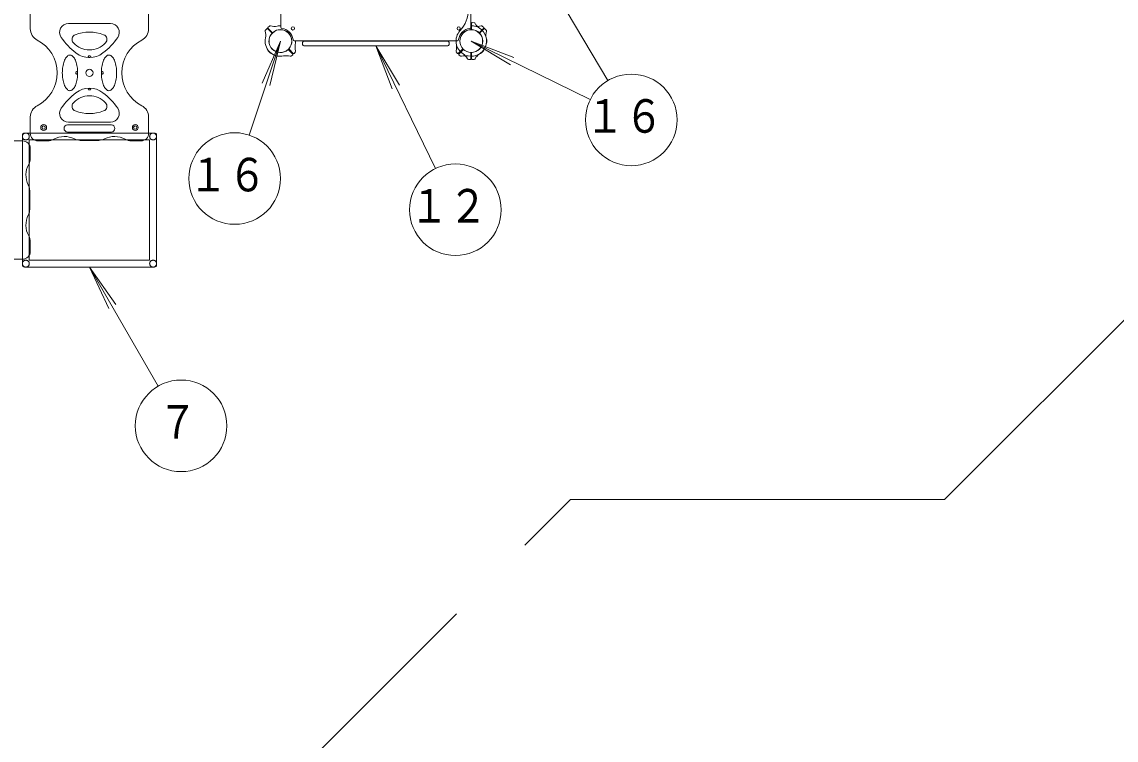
# Model space of a CAD drawing. Units: millimetres on the paper, scale 1:60. Extents: x 0 to 420, y -297 to 594.
# Drawn here: x 124.6 to 196.3, y 418.7 to 465.7 of the extents above; entities that cross this region are included whole.
import ezdxf
from ezdxf.enums import TextEntityAlignment as Align

# ---------------------------------------------------------------- set-up
doc = ezdxf.new("R2010")
doc.units = ezdxf.units.MM
doc.linetypes.add('USER2', pattern=[19.05, 12.7, -6.35])
doc.linetypes.add('USER3', pattern=[63.5, 31.75, -6.35, 6.35, -6.35, 6.35, -6.35])
doc.layers.add('LY_1', color=7, linetype='Continuous', lineweight=18)
doc.styles.add('ＭＳ ゴシック', font='')
doc.styles.get('ＭＳ ゴシック').set_extended_font_data('MS Gothic')

msp = doc.modelspace()

# ---------------------------------------------------------------- linework, layer by layer
at = {"layer": 'LY_1'}
for p, q in [((162.975, 461.883), (154.029, 476.968)), ((130.401, 465.624), (127.657, 465.624)), ((139.482, 458.308), (141.529, 464.468)), ((141.529, 464.468), (140.338, 461.715)), ((141.529, 464.468), (140.835, 461.55)), ((161.815, 460.63), (154.029, 464.468)), ((154.029, 464.468), (156.825, 463.381)), ((154.029, 464.468), (156.594, 462.912)), ((151.678, 456.115), (147.779, 464.152)), ((147.779, 464.152), (149.319, 461.577)), ((147.779, 464.152), (148.848, 461.349)), ((127.298, 462.878), (127.281, 462.784)), ((127.318, 462.968), (127.298, 462.878)), ((127.342, 463.054), (127.318, 462.968)), ((127.368, 463.135), (127.342, 463.054)), ((127.398, 463.21), (127.368, 463.135)), ((127.43, 463.279), (127.398, 463.21)), ((127.465, 463.341), (127.43, 463.279)), ((127.501, 463.396), (127.465, 463.341)), ((127.54, 463.443), (127.501, 463.396)), ((127.58, 463.481), (127.54, 463.443)), ((127.622, 463.512), (127.58, 463.481)), ((127.665, 463.534), (127.622, 463.512)), ((127.708, 463.547), (127.665, 463.534)), ((127.751, 463.552), (127.708, 463.547)), ((127.795, 463.547), (127.751, 463.552)), ((127.838, 463.534), (127.795, 463.547)), ((127.881, 463.512), (127.838, 463.534)), ((127.922, 463.481), (127.881, 463.512)), ((127.963, 463.443), (127.922, 463.481)), ((128.001, 463.396), (127.963, 463.443)), ((128.038, 463.341), (128.001, 463.396)), ((128.073, 463.279), (128.038, 463.341)), ((128.105, 463.21), (128.073, 463.279)), ((128.134, 463.135), (128.105, 463.21)), ((128.161, 463.054), (128.134, 463.135)), ((128.184, 462.968), (128.161, 463.054)), ((128.204, 462.878), (128.184, 462.968)), ((128.221, 462.784), (128.204, 462.878)), ((128.996, 463.502), (129.062, 463.502)), ((129.062, 463.402), (128.996, 463.402)), ((129.854, 462.878), (129.837, 462.784)), ((129.874, 462.968), (129.854, 462.878)), ((129.897, 463.054), (129.874, 462.968)), ((129.924, 463.135), (129.897, 463.054)), ((129.953, 463.21), (129.924, 463.135)), ((129.986, 463.279), (129.953, 463.21)), ((130.02, 463.341), (129.986, 463.279)), ((130.057, 463.396), (130.02, 463.341)), ((130.096, 463.443), (130.057, 463.396)), ((130.136, 463.481), (130.096, 463.443)), ((130.178, 463.512), (130.136, 463.481)), ((130.22, 463.534), (130.178, 463.512)), ((130.263, 463.547), (130.22, 463.534)), ((130.307, 463.552), (130.263, 463.547)), ((130.351, 463.547), (130.307, 463.552)), ((130.394, 463.534), (130.351, 463.547)), ((130.436, 463.512), (130.394, 463.534)), ((130.478, 463.481), (130.436, 463.512)), ((130.518, 463.443), (130.478, 463.481)), ((130.557, 463.396), (130.518, 463.443)), ((130.594, 463.341), (130.557, 463.396)), ((130.628, 463.279), (130.594, 463.341)), ((130.661, 463.21), (130.628, 463.279)), ((130.69, 463.135), (130.661, 463.21)), ((130.717, 463.054), (130.69, 463.135)), ((130.74, 462.968), (130.717, 463.054)), ((130.76, 462.878), (130.74, 462.968)), ((130.777, 462.784), (130.76, 462.878)), ((127.253, 462.487), (127.251, 462.385)), ((127.251, 462.385), (127.253, 462.283)), ((127.259, 462.588), (127.253, 462.487)), ((127.253, 462.283), (127.259, 462.183)), ((127.268, 462.687), (127.259, 462.588)), ((127.259, 462.183), (127.268, 462.083)), ((127.281, 462.784), (127.268, 462.687)), ((128.135, 462.352), (128.135, 462.418)), ((128.234, 462.687), (128.221, 462.784)), ((128.244, 462.588), (128.234, 462.687)), ((128.234, 462.083), (128.244, 462.183)), ((128.235, 462.418), (128.235, 462.352)), ((128.249, 462.487), (128.244, 462.588)), ((128.244, 462.183), (128.249, 462.283)), ((128.251, 462.385), (128.249, 462.487)), ((128.249, 462.283), (128.251, 462.385)), ((129.809, 462.487), (129.807, 462.385)), ((129.807, 462.385), (129.809, 462.283)), ((129.815, 462.588), (129.809, 462.487)), ((129.809, 462.283), (129.815, 462.183)), ((129.824, 462.687), (129.815, 462.588)), ((129.815, 462.183), (129.824, 462.083)), ((129.837, 462.784), (129.824, 462.687)), ((129.824, 462.418), (129.824, 462.352)), ((129.924, 462.352), (129.924, 462.418)), ((130.79, 462.687), (130.777, 462.784)), ((130.799, 462.588), (130.79, 462.687)), ((130.79, 462.083), (130.799, 462.183)), ((130.805, 462.487), (130.799, 462.588)), ((130.799, 462.183), (130.805, 462.283)), ((130.807, 462.385), (130.805, 462.487)), ((130.805, 462.283), (130.807, 462.385)), ((127.268, 462.083), (127.281, 461.986)), ((127.281, 461.986), (127.298, 461.892)), ((127.298, 461.892), (127.318, 461.802)), ((127.318, 461.802), (127.342, 461.716)), ((127.342, 461.716), (127.368, 461.635)), ((127.368, 461.635), (127.398, 461.56)), ((127.398, 461.56), (127.43, 461.491)), ((127.43, 461.491), (127.465, 461.429)), ((127.465, 461.429), (127.501, 461.375)), ((128.001, 461.375), (128.038, 461.429)), ((128.038, 461.429), (128.073, 461.491)), ((128.073, 461.491), (128.105, 461.56)), ((128.105, 461.56), (128.134, 461.635)), ((128.134, 461.635), (128.161, 461.716)), ((128.161, 461.716), (128.184, 461.802)), ((128.184, 461.802), (128.204, 461.892)), ((128.204, 461.892), (128.221, 461.986)), ((128.221, 461.986), (128.234, 462.083)), ((129.824, 462.083), (129.837, 461.986)), ((129.837, 461.986), (129.854, 461.892)), ((129.854, 461.892), (129.874, 461.802)), ((129.874, 461.802), (129.897, 461.716)), ((129.897, 461.716), (129.924, 461.635)), ((129.924, 461.635), (129.953, 461.56)), ((129.953, 461.56), (129.986, 461.491)), ((129.986, 461.491), (130.02, 461.429)), ((130.02, 461.429), (130.057, 461.375)), ((130.557, 461.375), (130.594, 461.429)), ((130.594, 461.429), (130.628, 461.491)), ((130.628, 461.491), (130.661, 461.56)), ((130.661, 461.56), (130.69, 461.635)), ((130.69, 461.635), (130.717, 461.716)), ((130.717, 461.716), (130.74, 461.802)), ((130.74, 461.802), (130.76, 461.892)), ((130.76, 461.892), (130.777, 461.986)), ((130.777, 461.986), (130.79, 462.083)), ((127.501, 461.375), (127.54, 461.328)), ((127.54, 461.328), (127.58, 461.289)), ((127.58, 461.289), (127.622, 461.258)), ((127.622, 461.258), (127.665, 461.236)), ((127.665, 461.236), (127.708, 461.223)), ((127.708, 461.223), (127.751, 461.218)), ((127.751, 461.218), (127.795, 461.223)), ((127.795, 461.223), (127.838, 461.236)), ((127.838, 461.236), (127.881, 461.258)), ((127.881, 461.258), (127.922, 461.289)), ((127.922, 461.289), (127.963, 461.328)), ((127.963, 461.328), (128.001, 461.375)), ((128.996, 461.368), (129.062, 461.368)), ((129.062, 461.268), (128.996, 461.268)), ((130.057, 461.375), (130.096, 461.328)), ((130.096, 461.328), (130.136, 461.289)), ((130.136, 461.289), (130.178, 461.258)), ((130.178, 461.258), (130.22, 461.236)), ((130.22, 461.236), (130.263, 461.223)), ((130.263, 461.223), (130.307, 461.218)), ((130.307, 461.218), (130.351, 461.223)), ((130.351, 461.223), (130.394, 461.236)), ((130.394, 461.236), (130.436, 461.258)), ((130.436, 461.258), (130.478, 461.289)), ((130.478, 461.289), (130.518, 461.328)), ((130.518, 461.328), (130.557, 461.375)), ((127.596, 458.977), (130.462, 458.977)), ((130.401, 459.146), (127.657, 459.146)), ((127.596, 458.51), (130.462, 458.51)), ((133.528, 441.859), (129.029, 449.658)), ((129.029, 449.658), (130.749, 447.2)), ((129.029, 449.658), (130.296, 446.939))]:
    msp.add_line(p, q, dxfattribs=at)
at = {"layer": 'LY_1', "lineweight": 9}
for p, q in [((141.554, 470.718), (141.554, 465.379)), ((154.004, 470.718), (154.004, 465.25)), ((125.154, 466.343), (125.154, 465.275)), ((132.904, 466.343), (132.904, 465.275)), ((140.634, 465.28), (140.551, 465.191)), ((140.959, 465.003), (140.681, 465.281)), ((140.994, 465.039), (140.717, 465.316)), ((140.718, 465.364), (140.806, 465.447)), ((154.054, 465.25), (154.054, 465.642)), ((154.089, 465.676), (154.21, 465.671)), ((154.564, 465.039), (154.841, 465.316)), ((154.599, 465.003), (154.877, 465.281)), ((154.841, 465.364), (154.752, 465.447)), ((154.925, 465.28), (155.007, 465.191)), ((147.779, 464.493), (142.439, 464.493)), ((142.987, 464.235), (142.987, 464.385)), ((152.487, 464.468), (143.071, 464.468)), ((147.779, 464.493), (153.119, 464.493)), ((152.571, 464.235), (152.571, 464.385)), ((155.015, 464.635), (155.018, 464.635)), ((155.015, 464.302), (155.018, 464.302)), ((140.714, 463.889), (140.712, 463.887)), ((140.95, 463.653), (140.948, 463.652)), ((142.064, 463.898), (142.341, 463.621)), ((142.099, 463.934), (142.377, 463.656)), ((142.341, 463.573), (142.245, 463.483)), ((142.425, 463.657), (142.514, 463.753)), ((152.487, 464.152), (143.071, 464.152)), ((153.134, 463.657), (153.044, 463.753)), ((153.459, 463.934), (153.181, 463.656)), ((153.494, 463.898), (153.217, 463.621)), ((153.218, 463.573), (153.314, 463.483)), ((154.004, 463.687), (154.004, 463.295)), ((154.054, 463.687), (154.054, 463.295)), ((154.609, 463.653), (154.61, 463.652)), ((154.844, 463.889), (154.846, 463.887)), ((153.97, 463.261), (153.848, 463.266)), ((154.089, 463.261), (154.22, 463.266)), ((125.154, 458.427), (125.154, 459.495)), ((132.904, 458.427), (132.904, 459.495)), ((124.654, 457.927), (123.586, 457.927)), ((124.636, 458.312), (124.636, 449.792)), ((133.289, 458.445), (124.769, 458.445)), ((125.089, 457.992), (125.089, 450.112)), ((132.969, 457.992), (125.089, 457.992)), ((126.285, 457.927), (125.654, 457.927)), ((128.422, 457.964), (129.029, 457.964)), ((129.636, 457.964), (129.029, 457.964)), ((131.773, 457.927), (132.404, 457.927)), ((132.969, 450.112), (132.969, 457.992)), ((133.422, 449.792), (133.422, 458.312)), ((125.154, 456.796), (125.154, 457.427)), ((125.117, 454.659), (125.117, 454.052)), ((125.117, 453.445), (125.117, 454.052)), ((125.154, 451.308), (125.154, 450.677)), ((124.654, 450.177), (123.586, 450.177)), ((125.089, 450.112), (132.969, 450.112)), ((124.769, 449.658), (133.289, 449.658))]:
    msp.add_line(p, q, dxfattribs=at)
at = {"layer": 'LY_1', "linetype": 'USER3'}
for p, q in [((185.019, 434.423), (211.397, 460.802)), ((130.605, 404.493), (160.536, 434.423)), ((160.536, 434.423), (185.019, 434.423))]:
    msp.add_line(p, q, dxfattribs=at)
at = {"layer": 'LY_1', "lineweight": 9}
for centre, radius in [((141.529, 464.468), 0.743), ((142.354, 465.293), 0.108), ((153.204, 465.293), 0.108), ((154.029, 464.468), 0.75), ((154.029, 464.468), 0.742)]:
    msp.add_circle(centre, radius, dxfattribs=at)
at = {"layer": 'LY_1'}
for centre, radius in [((129.029, 462.385), 0.233), ((164.506, 459.303), 3), ((126.029, 458.802), 0.192), ((126.029, 458.802), 0.108), ((132.029, 458.802), 0.192), ((132.029, 458.802), 0.108), ((138.535, 455.461), 3), ((152.988, 453.416), 3), ((135.027, 439.26), 3)]:
    msp.add_circle(centre, radius, dxfattribs=at)
at = {"layer": 'LY_1', "linetype": 'USER2'}
for centre in [(124.862, 458.218), (133.196, 458.218), (124.862, 449.885), (133.196, 449.885)]:
    msp.add_circle(centre, 0.227, dxfattribs=at)
at = {"layer": 'LY_1', "lineweight": 9}
for centre, radius, start, end in [((151.684, 466.596), 2.167, 317.78276, 358.91585), ((125.987, 465.275), 0.833, 180, 242.78828), ((132.071, 465.275), 0.833, 297.21172, 0), ((140.612, 465.134), 0.0833, 137, 197.54116), ((139.738, 464.858), 0.833, 347.72719, 17.54116), ((140.658, 465.257), 0.0333, 45, 137), ((140.74, 465.34), 0.0333, 133, 225), ((140.863, 465.386), 0.0833, 72.45884, 133), ((141.139, 466.26), 0.833, 252.45884, 282.27281), ((140.936, 464.98), 0.0333, 319.27066, 45), ((141.018, 465.062), 0.0333, 225, 310.72934), ((141.529, 464.468), 0.75, 45, 130.72934), ((141.529, 464.468), 1, 88.56746, 102.27281), ((141.637, 465.379), 0.0833, 180, 263.21282), ((141.529, 464.468), 0.833, 6.78718, 83.21282), ((154.029, 464.468), 1, 137.78276, 237.27281), ((154.029, 464.468), 0.833, 96.78718, 173.21282), ((154.029, 464.468), 1, 257.72719, 57.27281), ((153.921, 465.379), 0.0833, 276.78718, 0), ((153.971, 465.25), 0.0333, 274.27066, 0), ((154.029, 464.468), 1, 77.72719, 91.43254), ((154.087, 465.642), 0.0333, 88, 180), ((154.087, 465.25), 0.0333, 180, 265.72934), ((154.207, 465.588), 0.0833, 27.45884, 88), ((154.419, 466.26), 0.833, 257.72719, 287.54116), ((155.02, 466.011), 0.833, 207.45884, 237.27281), ((154.54, 465.062), 0.0333, 229.27066, 315), ((154.623, 464.98), 0.0333, 135, 220.72934), ((154.695, 465.386), 0.0833, 47, 107.54116), ((154.818, 465.34), 0.0333, 315, 47), ((154.9, 465.257), 0.0333, 43, 135), ((155.821, 464.858), 0.833, 162.45884, 192.27281), ((154.947, 465.134), 0.0833, 342.45884, 43), ((124.501, 462.385), 2.417, 297.21172, 62.78828), ((133.557, 462.385), 2.417, 117.21172, 242.78828), ((141.529, 464.468), 1, 167.72719, 225), ((141.529, 464.468), 0.75, 139.27066, 225), ((141.529, 464.468), 0.75, 319.27066, 45), ((142.439, 464.577), 0.0833, 186.78718, 270), ((141.529, 464.468), 1, 347.72719, 1.43254), ((143.071, 464.385), 0.0833, 90, 180), ((152.487, 464.385), 0.0833, 0, 90), ((153.119, 464.577), 0.0833, 270, 353.21282), ((155.018, 464.618), 0.0167, 8.62693, 90), ((155.018, 464.318), 0.0167, 270, 351.37307), ((154.029, 464.468), 1.017, 0, 8.62693), ((154.029, 464.468), 1.017, 351.37307, 0), ((140.724, 463.875), 0.0167, 135, 216.37307), ((141.529, 464.468), 1.017, 216.37307, 225), ((141.529, 464.468), 1.017, 225, 233.62693), ((141.529, 464.468), 1, 225, 282.27281), ((140.936, 463.663), 0.0167, 233.62693, 315), ((141.529, 464.468), 0.75, 225, 310.72934), ((142.04, 463.875), 0.0333, 45, 130.72934), ((142.123, 463.957), 0.0333, 139.27066, 225), ((142.318, 463.597), 0.0333, 313, 45), ((142.4, 463.68), 0.0333, 225, 317), ((143.321, 464.079), 0.833, 167.72719, 197.54116), ((142.447, 463.802), 0.0833, 317, 17.54116), ((143.071, 464.235), 0.0833, 180, 270), ((152.487, 464.235), 0.0833, 270, 0), ((153.112, 463.802), 0.0833, 162.45884, 223), ((152.238, 464.079), 0.833, 342.45884, 12.27281), ((153.158, 463.68), 0.0333, 223, 315), ((153.24, 463.597), 0.0333, 135, 227), ((153.436, 463.957), 0.0333, 315, 40.72934), ((153.038, 462.926), 0.833, 27.45884, 57.2728), ((153.518, 463.875), 0.0333, 49.27066, 135), ((153.971, 463.687), 0.0333, 0, 85.72934), ((154.087, 463.687), 0.0333, 94.27066, 180), ((155.02, 462.926), 0.833, 122.72719, 152.54116), ((154.622, 463.663), 0.0167, 225, 306.37307), ((154.029, 464.468), 1.017, 306.37307, 315), ((154.029, 464.468), 1.017, 315, 323.62693), ((154.834, 463.875), 0.0167, 323.62693, 45), ((141.919, 462.677), 0.833, 72.45884, 102.27281), ((142.195, 463.551), 0.0833, 252.45884, 313), ((153.363, 463.551), 0.0833, 227, 287.54116), ((153.639, 462.677), 0.833, 77.72719, 107.54116), ((153.851, 463.349), 0.0833, 207.45884, 268), ((153.971, 463.295), 0.0333, 268, 0), ((154.087, 463.295), 0.0333, 180, 272), ((154.207, 463.349), 0.0833, 272, 332.54116), ((125.987, 459.495), 0.833, 117.21172, 180), ((132.071, 459.495), 0.833, 0, 62.78828), ((124.769, 458.312), 0.133, 90, 180), ((124.654, 457.427), 0.5, 0, 90), ((125.654, 458.427), 0.5, 180, 270), ((126.285, 458.76), 0.833, 270, 299.1962), ((127.388, 456.786), 1.429, 62.80714, 119.1962), ((128.422, 458.798), 0.833, 242.80714, 270), ((129.636, 458.798), 0.833, 270, 297.19286), ((130.67, 456.786), 1.429, 60.8038, 117.19285), ((131.773, 458.76), 0.833, 240.8038, 270), ((132.404, 458.427), 0.5, 270, 0), ((133.289, 458.312), 0.133, 0, 90), ((124.321, 456.796), 0.833, 330.8038, 0), ((126.295, 455.692), 1.429, 150.8038, 207.19286), ((124.283, 454.659), 0.833, 0, 27.19286), ((126.295, 452.411), 1.429, 152.80714, 209.1962), ((124.283, 453.445), 0.833, 332.80714, 0), ((124.321, 451.308), 0.833, 0, 29.1962), ((124.654, 450.677), 0.5, 270, 0), ((124.769, 449.792), 0.133, 180, 270), ((133.289, 449.792), 0.133, 270, 0)]:
    msp.add_arc(centre, radius, start, end, dxfattribs=at)
at = {"layer": 'LY_1'}
for centre, radius, start, end in [((127.657, 465.041), 0.583, 90, 214.8447), ((129.029, 462.407), 2.645, 69.47053, 110.52947), ((130.401, 465.041), 0.583, 325.1553, 90), ((131.008, 467.374), 4.667, 214.8447, 232.16544), ((128.218, 464.572), 0.333, 110.52947, 222.91824), ((129.029, 465.325), 1.44, 222.91824, 317.08177), ((127.05, 467.374), 4.667, 307.83456, 325.1553), ((129.84, 464.572), 0.333, 317.08177, 69.47053), ((129.029, 464.825), 1.44, 232.16544, 307.83456), ((128.996, 463.452), 0.05, 90, 270), ((129.062, 463.452), 0.05, 270, 90), ((128.185, 462.418), 0.05, 0, 180), ((128.185, 462.352), 0.05, 180, 0), ((129.874, 462.418), 0.05, 0, 180), ((129.874, 462.352), 0.05, 180, 0), ((131.008, 457.397), 4.667, 127.83456, 145.1553), ((129.029, 459.445), 1.44, 42.91824, 137.08176), ((129.029, 459.945), 1.44, 52.16544, 127.83456), ((128.996, 461.318), 0.05, 90, 270), ((129.062, 461.318), 0.05, 270, 90), ((127.05, 457.397), 4.667, 34.8447, 52.16544), ((127.657, 459.73), 0.583, 145.1553, 270), ((128.218, 460.199), 0.333, 137.08176, 249.47053), ((129.84, 460.199), 0.333, 290.52947, 42.91823), ((130.401, 459.73), 0.583, 270, 34.8447), ((129.029, 462.364), 2.645, 249.47053, 290.52947), ((127.596, 458.743), 0.233, 90, 270), ((130.462, 458.743), 0.233, 270, 90)]:
    msp.add_arc(centre, radius, start, end, dxfattribs=at)

# ---------------------------------------------------------------- texts
at = {"layer": 'LY_1', "style": 'ＭＳ ゴシック', "width": 0.85}
for s, p in [('１６', (161.506, 457.803)), ('１６', (135.535, 453.961)), ('１２', (149.988, 451.916)), ('７', (133.527, 437.76))]:
    msp.add_text(s, height=2.199, dxfattribs=at).set_placement(p, align=Align.BOTTOM_LEFT)

doc.saveas('drawing.dxf')
